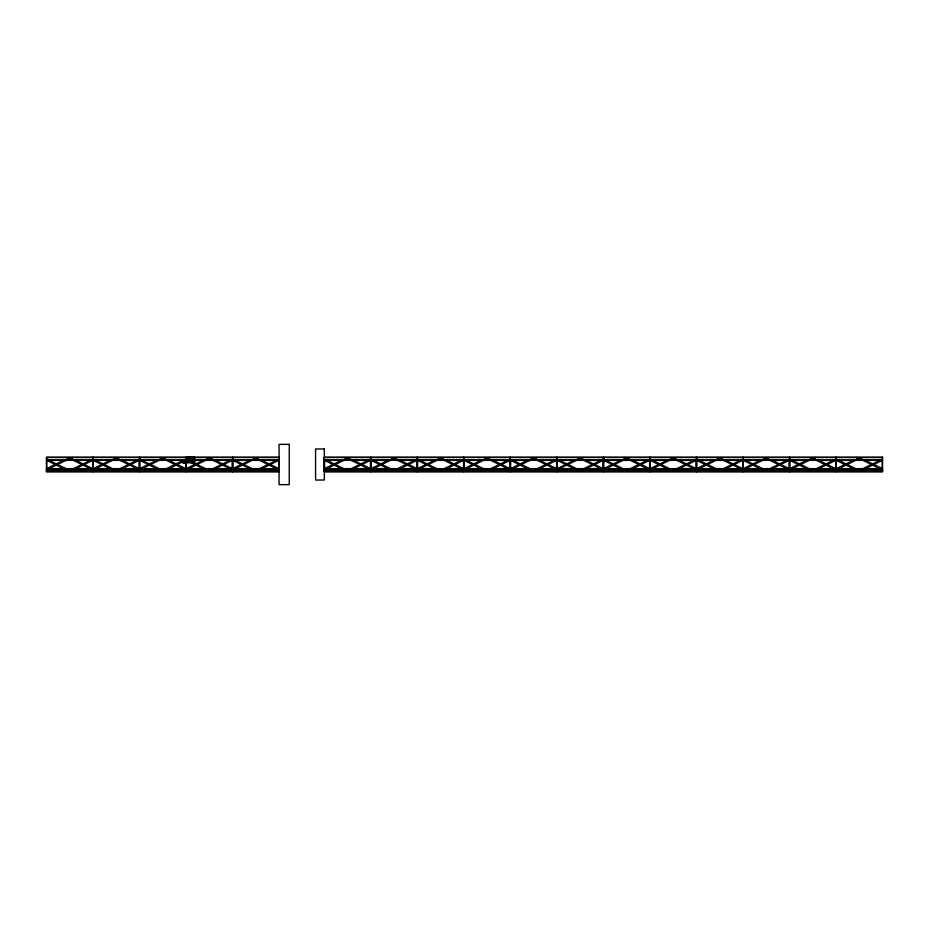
<?xml version="1.0" encoding="UTF-8"?>
<svg xmlns="http://www.w3.org/2000/svg" width="929" height="929" viewBox="0 0 929 929"><rect width="100%" height="100%" fill="white"/><g stroke="black" fill="none" stroke-linecap="round" stroke-linejoin="round"><path stroke-width="1.39" d="M186.276 461.26L186.834 457.591L187.344 461.26L187.913 457.591L188.529 461.26L189.11 457.591L189.783 462.294M186.59 461.26L187.054 457.231M187.472 461.26L187.972 457.591M188.122 458.821L187.635 462.294M188.297 459.774L187.96 462.224L187.217 457.591M188.285 462.224L188.61 459.774M188.552 461.26L189.052 457.591M188.866 461.26L189.423 457.591L189.98 461.26M191.2 462.584L191.2 459.483L191.571 461.922L192.129 458.252L192.698 461.922L193.325 458.252L193.894 461.922L194.463 458.252M191.734 458.148L191.722 461.922L192.187 458.252M193.58 461.922L194.08 458.252L193.638 461.922L193.081 458.252L192.454 461.922L191.885 458.252L191.316 461.922L190.747 458.252M192.93 460.703L193.267 458.252M46.74 468.646L63.427 460.424M49.179 468.646L65.866 460.424M90.252 460.354L69.71 470.469L49.179 460.354M72.148 470.469L92.679 460.354M93.272 468.646L109.959 460.424M95.699 468.646L112.386 460.424M136.772 460.354L116.241 470.469L95.699 460.354M118.668 470.469L139.211 460.354M139.791 468.646L156.478 460.424M142.23 468.646L158.917 460.424M183.303 460.354L162.761 470.469L142.23 460.354M165.199 470.469L185.73 460.354M186.323 468.646L203.01 460.424M188.75 468.646L205.437 460.424M229.823 460.354L209.292 470.469L192.605 462.259M211.719 470.469L232.262 460.354M232.842 468.646L249.529 460.424M235.281 468.646L251.968 460.424M276.354 460.354L255.812 470.469L235.281 460.354M258.25 470.469L278.781 460.354M324.546 468.646L341.222 460.424M326.973 468.646L343.66 460.424M368.047 460.354L347.504 470.469L326.973 460.354M349.943 470.469L370.474 460.354M371.066 468.646L387.753 460.424M373.493 468.646L390.18 460.424M414.566 460.354L394.035 470.469L373.493 460.354M396.462 470.469L417.005 460.354M417.597 468.646L434.273 460.424M420.024 468.646L436.711 460.424M461.098 460.354L440.555 470.469L420.024 460.354M442.994 470.469L463.525 460.354M464.117 468.646L480.804 460.424M466.544 468.646L483.231 460.424M507.617 460.354L487.086 470.469L466.544 460.354M489.513 470.469L510.056 460.354M510.648 468.646L527.324 460.424M513.075 468.646L529.762 460.424M554.148 460.354L533.606 470.469L513.075 460.354M536.045 470.469L556.576 460.354M557.168 468.646L573.855 460.424M559.595 468.646L576.282 460.424M600.668 460.354L580.137 470.469L559.595 460.354M582.564 470.469L603.107 460.354M603.699 468.646L620.375 460.424M606.126 468.646L622.813 460.424M647.199 460.354L626.657 470.469L606.126 460.354M629.096 470.469L649.626 460.354M650.219 468.646L666.906 460.424M652.646 468.646L669.333 460.424M693.719 460.354L673.188 470.469L652.646 460.354M675.615 470.469L696.158 460.354M696.738 468.646L713.426 460.424M699.177 468.646L715.864 460.424M740.25 460.354L719.708 470.469L699.177 460.354M722.147 470.469L742.677 460.354M743.27 468.646L759.957 460.424M745.697 468.646L762.384 460.424M786.77 460.354L766.239 470.469L745.697 460.354M768.666 470.469L789.209 460.354M789.789 468.646L806.477 460.424M792.228 468.646L808.915 460.424M833.301 460.354L812.759 470.469L792.228 460.354M815.197 470.469L835.728 460.354M836.321 468.646L853.008 460.424M838.748 468.646L855.435 460.424M879.821 460.354L859.29 470.469L838.748 460.354M861.717 470.469L882.26 460.354M279.072 457.231L46.45 457.231L46.45 471.769L279.072 471.769M46.45 457.521L279.072 457.521M324.244 457.521L882.55 457.521M193.731 457.683L189.33 457.231M186.021 457.834L194.242 457.834M190.596 458.148L194.602 458.148L194.602 462.294L186.137 462.294M194.602 458.252L190.596 458.252L190.596 461.922M186.323 459.181L185.73 457.521M279.072 459.181L278.781 457.521M324.244 459.181L324.546 457.521M46.45 460.064L279.072 460.064M324.244 460.064L882.55 460.064M46.45 460.354L279.072 460.354M324.244 460.354L882.55 460.354M186.021 471.769L186.021 457.231L186.137 461.365L190.143 461.26L190.062 457.416M186.137 461.365L190.143 461.365M182.723 461.667L186.741 461.667M186.485 461.98L189.133 461.98M194.602 461.922L190.236 462.154M184.859 462.131L193.569 462.154M191.304 462.584L182.723 462.688L186.741 462.688L186.764 461.98M46.45 468.646L279.072 468.646M324.244 468.646L882.55 468.646M46.45 468.936L279.072 468.936M324.244 468.936L882.55 468.936M46.45 469.819L279.072 469.819M324.244 469.819L882.55 469.819M46.74 470.237L92.679 470.237M93.272 470.237L139.211 470.237M139.791 470.237L185.73 470.237M186.323 470.237L232.262 470.237M232.842 470.237L258.25 470.237M259.609 470.237L278.781 470.237M324.546 470.237L370.474 470.237M371.066 470.237L417.005 470.237M417.597 470.237L463.525 470.237M464.117 470.237L489.513 470.237M490.884 470.237L510.056 470.237M510.648 470.237L529.809 470.237M533.606 470.237L536.045 470.237M537.403 470.237L556.576 470.237M557.168 470.237L576.34 470.237M577.71 470.237L582.564 470.237M583.935 470.237L603.107 470.237M603.699 470.237L622.86 470.237M624.23 470.237L626.657 470.237M630.454 470.237L649.626 470.237M650.219 470.237L669.391 470.237M670.75 470.237L696.158 470.237M696.738 470.237L742.677 470.237M743.27 470.237L789.209 470.237M789.789 470.237L835.728 470.237M836.321 470.237L882.26 470.237M46.45 470.469L279.072 470.469M324.244 470.469L882.55 470.469M46.45 470.817L279.072 470.817M324.244 470.817L882.55 470.817M46.45 471.479L279.072 471.479M324.244 471.479L882.55 471.479M865.573 460.424L882.26 468.646M863.134 460.424L879.821 468.646M836.321 460.354L856.852 470.469M819.041 460.424L835.728 468.646M816.614 460.424L833.301 468.646M789.789 460.354L810.332 470.469M772.522 460.424L789.209 468.646M770.083 460.424L786.77 468.646M743.27 460.354L763.801 470.469M725.99 460.424L742.677 468.646M723.563 460.424L740.25 468.646M696.738 460.354L717.281 470.469M679.471 460.424L696.158 468.646M677.032 460.424L693.719 468.646M650.219 460.354L670.75 470.469M632.939 460.424L649.626 468.646M630.512 460.424L647.199 468.646M603.699 460.354L624.23 470.469M586.42 460.424L603.107 468.646M583.981 460.424L600.668 468.646M557.168 460.354L577.71 470.469M539.888 460.424L556.576 468.646M537.461 460.424L554.148 468.646M510.648 460.354L531.179 470.469M493.369 460.424L510.056 468.646M490.93 460.424L507.617 468.646M464.117 460.354L484.659 470.469M446.837 460.424L463.525 468.646M444.41 460.424L461.098 468.646M417.597 460.354L438.128 470.469M400.318 460.424L417.005 468.646M397.879 460.424L414.566 468.646M371.066 460.354L391.608 470.469M353.786 460.424L370.474 468.646M351.359 460.424L368.047 468.646M324.546 460.354L345.077 470.469M262.094 460.424L278.781 468.646M259.667 460.424L276.354 468.646M232.842 460.354L253.385 470.469M215.574 460.424L232.262 468.646M213.136 460.424L229.823 468.646M186.323 460.354L206.853 470.469M169.043 460.424L185.73 468.646M166.616 460.424L183.303 468.646M139.791 460.354L160.334 470.469M122.523 460.424L139.211 468.646M120.085 460.424L136.772 468.646M93.272 460.354L113.802 470.469M75.992 460.424L92.679 468.646M73.565 460.424L90.252 468.646M46.74 460.354L67.283 470.469M193.023 458.252L193.522 461.922M192.257 458.252L192.767 461.922M191.13 458.252L191.629 461.922M189.423 457.591L189.899 462.294M188.459 458.821L189.04 462.224M186.892 457.591L187.403 461.26M882.26 457.521L882.26 471.479M859.29 457.904L859.29 458.763M836.321 457.521L835.728 459.181L835.728 457.521M836.321 459.971L836.321 470.469M836.03 457.231L836.03 471.769M835.728 459.971L835.728 470.469M812.759 457.904L812.759 458.763M789.789 457.521L789.789 459.181L789.209 457.521M789.789 459.971L789.789 470.469M789.499 457.231L789.499 471.769M789.209 459.971L789.209 470.469M766.239 457.904L766.239 458.763M743.27 457.521L742.677 459.181L742.677 457.521M743.27 459.971L743.27 470.469M742.979 457.231L742.979 471.769M742.677 459.971L742.677 470.469M719.708 457.904L719.708 458.763M696.738 457.521L696.738 459.181L696.158 457.521M696.738 459.971L696.738 470.469M696.448 457.231L696.448 471.769M696.158 459.971L696.158 470.469M673.188 457.904L673.188 458.763M650.219 457.521L650.219 459.181L649.626 457.521M650.219 459.971L650.219 470.469M649.928 457.231L649.928 471.769M649.626 459.971L649.626 470.469M626.657 457.904L626.657 458.763M603.699 457.521L603.699 459.181L603.107 457.521M603.699 459.971L603.699 470.469M603.397 457.231L603.397 471.769M603.107 459.971L603.107 470.469M580.137 457.904L580.137 458.763M557.168 457.521L557.168 459.181L556.576 457.521M557.168 459.971L557.168 470.469M556.877 457.231L556.877 471.769M556.576 459.971L556.576 470.469M533.606 457.904L533.606 458.763M510.648 457.521L510.056 459.181L510.056 457.521M510.648 459.971L510.648 470.469M510.346 457.231L510.346 471.769M510.056 459.971L510.056 470.469M487.086 457.904L487.086 458.763M464.117 457.521L464.117 459.181L463.525 457.521M464.117 459.971L464.117 470.469M463.826 457.231L463.826 471.769M463.525 459.971L463.525 470.469M440.555 457.904L440.555 458.763M417.597 457.521L417.597 459.181L417.005 457.521M417.597 459.971L417.597 470.469M417.295 457.231L417.295 471.769M417.005 459.971L417.005 470.469M394.035 457.904L394.035 458.763M371.066 457.521L370.474 459.181L370.474 457.521M371.066 459.971L371.066 470.469M370.776 457.231L370.776 471.769M370.474 459.971L370.474 470.469M347.504 457.904L347.504 458.763M324.546 459.971L324.546 470.469M278.781 459.971L278.781 470.469M255.812 457.904L255.812 458.763M232.842 457.521L232.842 459.181L232.262 457.521M232.842 459.971L232.842 470.469M232.552 457.231L232.552 471.769M232.262 459.971L232.262 470.469M209.292 457.904L209.292 458.763M194.707 462.294L194.707 461.69L186.497 461.69L186.508 462.294M194.602 457.231L190.596 457.126L190.573 457.834M194.37 457.231L194.37 458.148M194.231 457.231L194.242 458.148M193.998 458.148L193.998 461.922M193.685 461.69L193.685 462.294L193.476 458.252M193.464 458.148L193.464 462.294M193.232 457.231L193.104 458.148M192.86 458.148L192.872 461.922M192.547 461.69L192.547 462.294L192.326 458.148M191.966 457.231L192.094 458.148M191.734 458.252L191.734 461.922M191.409 461.69L191.409 462.294M190.84 457.231L190.828 457.834M190.561 457.231L190.457 457.834M190.178 461.69L190.062 462.584M189.423 457.231L189.539 461.365M189.04 461.98L189.133 462.584M188.924 457.416L188.924 462.584M188.645 461.365L188.773 462.294M188.297 457.231L188.401 462.398M188.204 461.841L187.832 459.774L187.786 462.584M187.867 461.365L187.786 457.416M188.006 461.98L188.006 462.584M187.275 457.231L187.275 462.398M186.741 457.591L186.741 461.365M186.323 459.971L186.323 470.469M185.73 459.971L185.73 470.469M185.359 461.667L185.37 462.584M185.231 461.667L185.231 462.584M184.232 461.667L184.221 462.584M184.105 461.667L184.105 462.584M183.094 461.667L183.094 462.584M182.967 461.667L182.967 462.584M162.761 457.904L162.761 458.763M139.791 457.521L139.791 459.181L139.211 457.521M139.791 459.971L139.791 470.469M139.501 457.231L139.501 471.769M139.211 459.971L139.211 470.469M116.241 457.904L116.241 458.763M93.272 457.521L92.679 459.181L92.679 457.521M93.272 459.971L93.272 470.469M92.97 457.231L92.97 471.769M92.679 459.971L92.679 470.469M69.71 457.904L69.71 458.763M46.74 457.521L46.74 471.479M289.244 444.352L279.072 444.352L279.072 484.648L289.244 484.648L289.244 444.352M324.326 448.974L315.581 448.974L315.581 480.026L324.326 480.026L324.326 448.974M882.55 457.231L324.244 457.231L324.244 471.769L882.55 471.769L882.55 457.231M72.148 457.904L67.283 457.904L67.283 458.763L72.148 458.763L72.148 457.904M118.668 457.904L113.802 457.904L113.802 458.763L118.668 458.763L118.668 457.904M165.199 457.904L160.334 457.904L160.334 458.763L165.199 458.763L165.199 457.904M211.719 457.904L206.853 457.904L206.853 458.763L211.719 458.763L211.719 457.904M258.25 457.904L253.385 457.904L253.385 458.763L258.25 458.763L258.25 457.904M349.943 457.904L345.077 457.904L345.077 458.763L349.943 458.763L349.943 457.904M396.462 457.904L391.608 457.904L391.608 458.763L396.462 458.763L396.462 457.904M442.994 457.904L438.128 457.904L438.128 458.763L442.994 458.763L442.994 457.904M489.513 457.904L484.659 457.904L484.659 458.763L489.513 458.763L489.513 457.904M536.045 457.904L531.179 457.904L531.179 458.763L536.045 458.763L536.045 457.904M582.564 457.904L577.71 457.904L577.71 458.763L582.564 458.763L582.564 457.904M629.096 457.904L624.23 457.904L624.23 458.763L629.096 458.763L629.096 457.904M675.615 457.904L670.75 457.904L670.75 458.763L675.615 458.763L675.615 457.904M722.147 457.904L717.281 457.904L717.281 458.763L722.147 458.763L722.147 457.904M768.666 457.904L763.801 457.904L763.801 458.763L768.666 458.763L768.666 457.904M815.197 457.904L810.332 457.904L810.332 458.763L815.197 458.763L815.197 457.904M861.717 457.904L856.852 457.904L856.852 458.763L861.717 458.763L861.717 457.904"/></g></svg>
